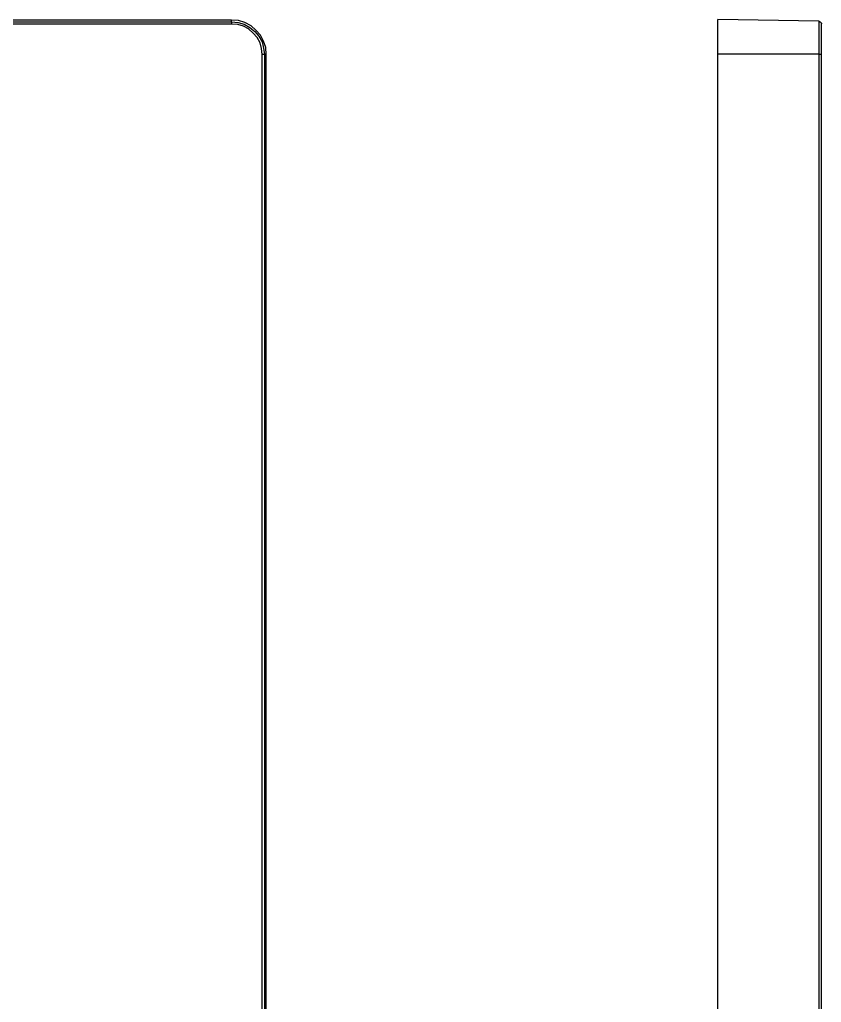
# Model space of a CAD drawing. Header units: centimetres. Extents: x -9.3 to 8.6, y -7.8 to 9.2.
# Drawn here: x 1.56 to 8.53, y 0.7 to 9.24 of the extents above; entities that cross this region are included whole.
import ezdxf

# ---------------------------------------------------------------- set-up
doc = ezdxf.new("R2010")
doc.units = ezdxf.units.CM
doc.header["$MEASUREMENT"] = 0
doc.layers.add('Camada 1', color=7, linetype='Continuous')

msp = doc.modelspace()

# ---------------------------------------------------------------- linework, layer by layer
at = {"layer": 'Camada 1', "color": 250, "lineweight": 25}
for points in [[(3.4043, 9.23572), (3.4043, 9.23572), (-8.97467, 9.23572), (-8.97467, 9.23572)], [(3.4043, 9.22161), (3.4043, 9.22161), (3.4043, 9.23572), (3.4043, 9.23572)], [(7.6334, 8.93939), (7.6334, 8.93939), (7.6334, 9.23925), (7.6334, 9.23925)], [(8.51182, 9.22514), (8.51182, 9.22514), (7.6334, 9.23925), (7.6334, 9.23925)], [(-8.97467, 9.22161), (-8.97467, 9.22161), (3.4043, 9.22161), (3.4043, 9.22161)], [(3.4043, 9.20045), (3.4043, 9.20045), (-8.97467, 9.20045), (-8.97467, 9.20045)], [(3.4043, 9.22161), (3.4043, 9.22161), (3.4043, 9.20045), (3.4043, 9.20045)], [(8.51182, 9.22514), (8.51182, 9.22514), (8.51182, 8.93939), (8.51182, 8.93939)], [(8.53299, 8.93939), (8.53299, 8.93939), (8.53299, 9.20397), (8.53299, 9.20397)], [(3.66889, -2.70228), (3.66889, -2.70228), (3.66889, 8.93586), (3.66889, 8.93586)], [(3.69005, 8.93586), (3.69005, 8.93586), (3.66889, 8.93586), (3.66889, 8.93586)], [(3.69005, 8.93586), (3.69005, 8.93586), (3.69005, -2.70228), (3.69005, -2.70228)], [(3.69005, 8.93586), (3.69005, 8.93586), (3.70417, 8.93586), (3.70417, 8.93586)], [(3.70417, -2.70228), (3.70417, -2.70228), (3.70417, 8.93586), (3.70417, 8.93586)], [(8.51182, 8.93939), (8.51182, 8.93939), (7.6334, 8.93939), (7.6334, 8.93939)], [(7.6334, -2.70228), (7.6334, -2.70228), (7.6334, 8.93939), (7.6334, 8.93939)], [(8.51182, 8.93939), (8.51182, 8.93939), (8.51182, -2.70228), (8.51182, -2.70228)], [(8.51182, 8.93939), (8.51182, 8.93939), (8.53299, 8.93939), (8.53299, 8.93939)], [(8.53299, -2.70228), (8.53299, -2.70228), (8.53299, 8.93939), (8.53299, 8.93939)]]:
    msp.add_open_spline(points, degree=3, dxfattribs=at)
for points in [[(3.70417, 8.93586), (3.70417, 8.93586), (3.70064, 8.99583), (3.70064, 8.99583), (3.70064, 8.99583), (3.683, 9.05228), (3.683, 9.05228), (3.683, 9.05228), (3.65478, 9.1052), (3.65478, 9.1052), (3.65478, 9.1052), (3.61597, 9.14753), (3.61597, 9.14753), (3.61597, 9.14753), (3.57364, 9.18633), (3.57364, 9.18633), (3.57364, 9.18633), (3.52072, 9.21456), (3.52072, 9.21456), (3.52072, 9.21456), (3.46428, 9.2322), (3.46428, 9.2322), (3.46428, 9.2322), (3.4043, 9.23572), (3.4043, 9.23572)], [(3.4043, 9.22161), (3.4043, 9.22161), (3.46075, 9.21456), (3.46075, 9.21456), (3.46075, 9.21456), (3.51367, 9.20045), (3.51367, 9.20045), (3.51367, 9.20045), (3.56305, 9.17222), (3.56305, 9.17222), (3.56305, 9.17222), (3.60539, 9.13695), (3.60539, 9.13695), (3.60539, 9.13695), (3.64067, 9.09461), (3.64067, 9.09461), (3.64067, 9.09461), (3.66889, 9.04522), (3.66889, 9.04522), (3.66889, 9.04522), (3.683, 8.99231), (3.683, 8.99231), (3.683, 8.99231), (3.69005, 8.93586), (3.69005, 8.93586)], [(3.66889, 8.93586), (3.66889, 8.93586), (3.66536, 8.98878), (3.66536, 8.98878), (3.66536, 8.98878), (3.65125, 9.03817), (3.65125, 9.03817), (3.65125, 9.03817), (3.62655, 9.08403), (3.62655, 9.08403), (3.62655, 9.08403), (3.59128, 9.12283), (3.59128, 9.12283), (3.59128, 9.12283), (3.55247, 9.15811), (3.55247, 9.15811), (3.55247, 9.15811), (3.50661, 9.18281), (3.50661, 9.18281), (3.50661, 9.18281), (3.45722, 9.19692), (3.45722, 9.19692), (3.45722, 9.19692), (3.4043, 9.20045), (3.4043, 9.20045)], [(8.51182, 9.22514), (8.51182, 9.22514), (8.51535, 9.22514), (8.51535, 9.22514), (8.51535, 9.22514), (8.51887, 9.22161), (8.51887, 9.22161), (8.51887, 9.22161), (8.5224, 9.22161), (8.5224, 9.22161), (8.5224, 9.22161), (8.52593, 9.21808), (8.52593, 9.21808), (8.52593, 9.21808), (8.52946, 9.21456), (8.52946, 9.21456), (8.52946, 9.21456), (8.52946, 9.21103), (8.52946, 9.21103), (8.52946, 9.21103), (8.53299, 9.2075), (8.53299, 9.2075), (8.53299, 9.2075), (8.53299, 9.20397), (8.53299, 9.20397)]]:
    msp.add_open_spline(points, degree=3, knots=[0, 0, 0, 0, 0.125, 0.125, 0.125, 0.25, 0.25, 0.25, 0.375, 0.375, 0.375, 0.5, 0.5, 0.5, 0.625, 0.625, 0.625, 0.75, 0.75, 0.75, 0.875, 0.875, 0.875, 1, 1, 1, 1], dxfattribs=at)

doc.saveas('drawing.dxf')
